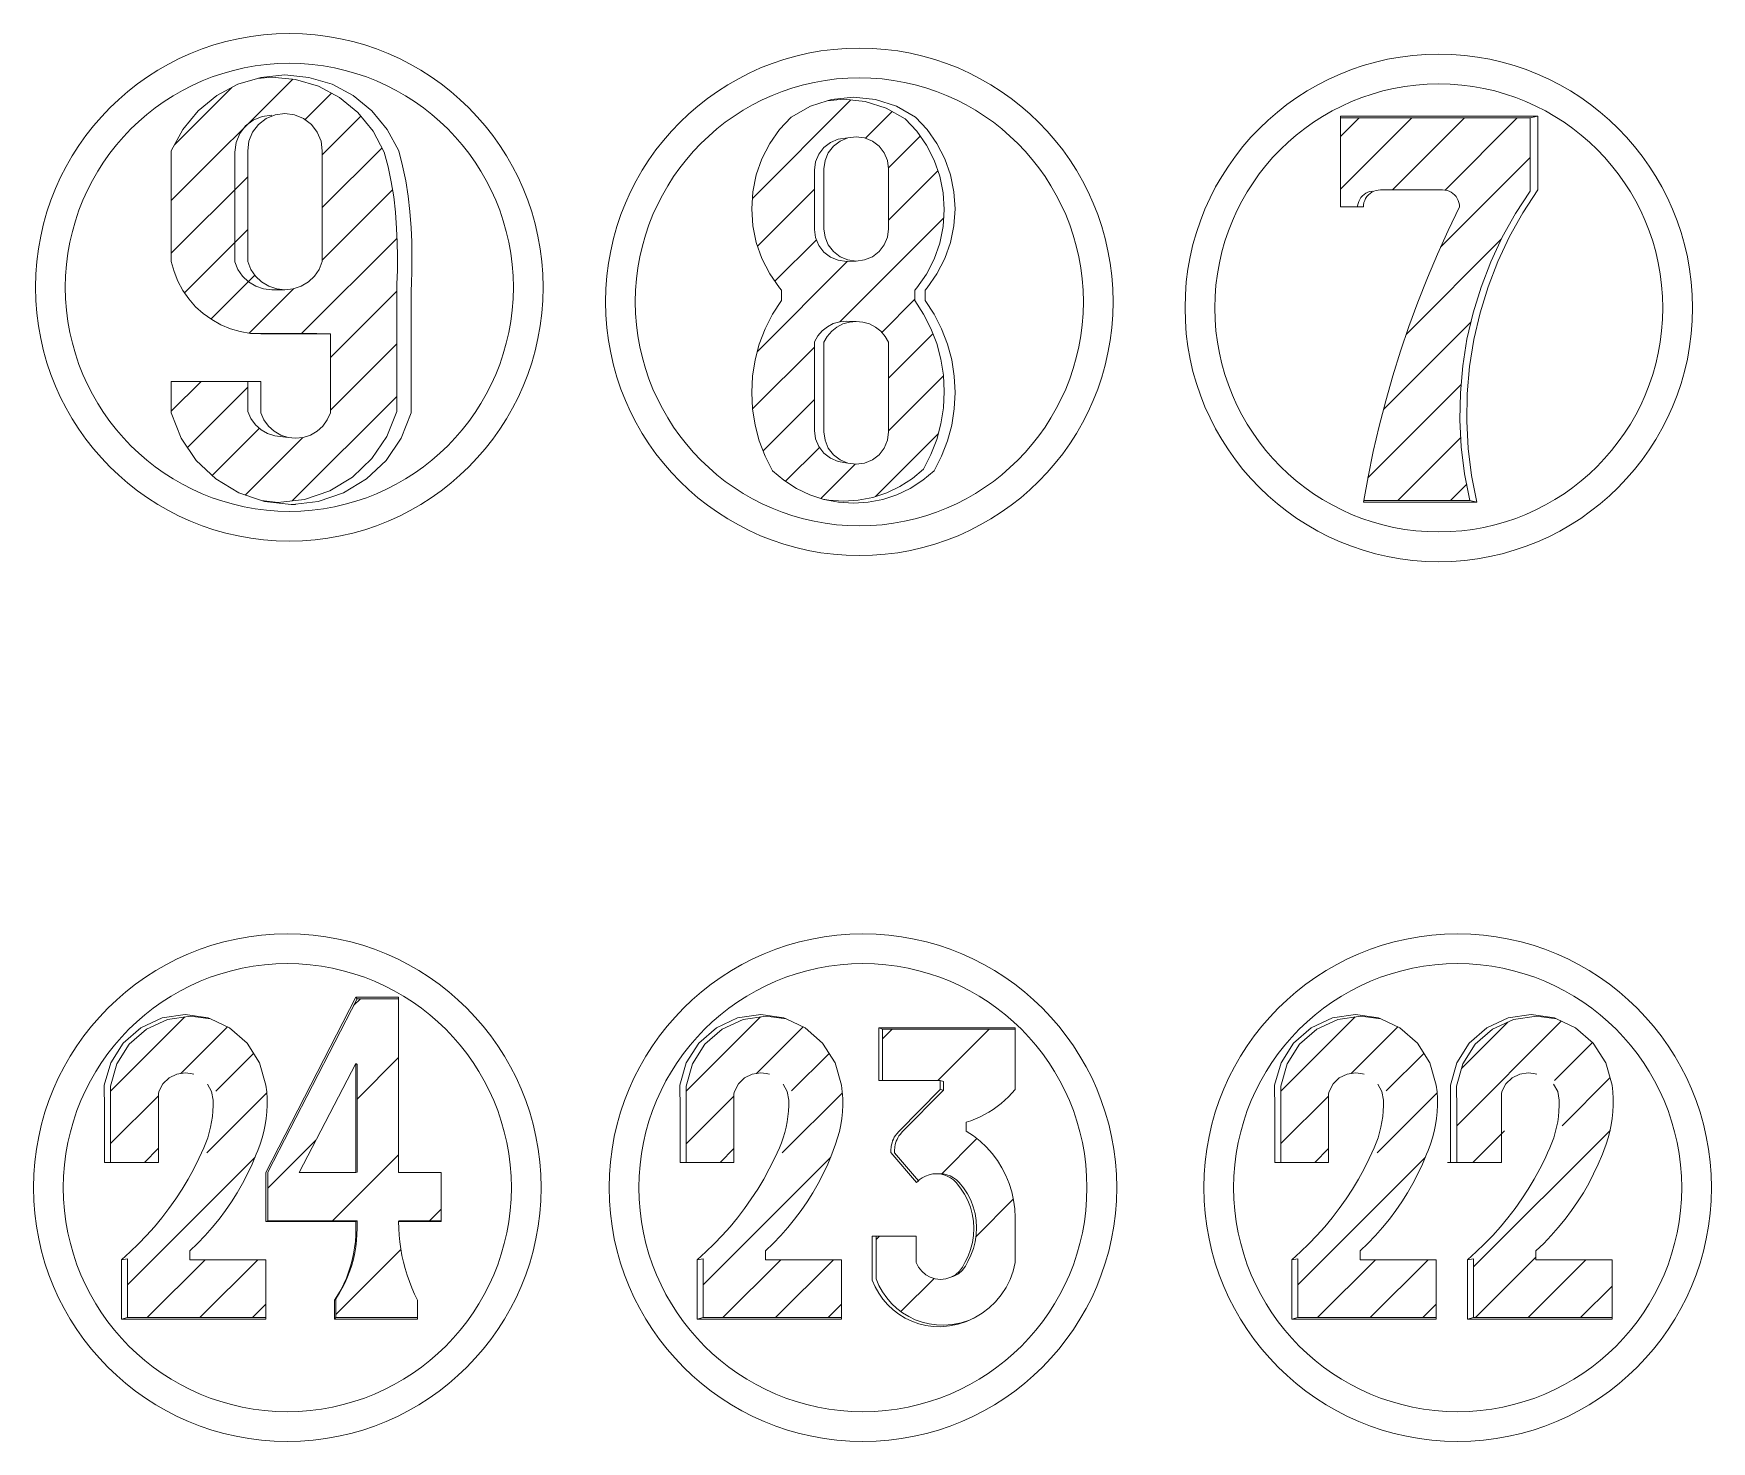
# Model space of a CAD drawing. Header units: inches. Extents: x 9 to 3530, y 10 to 1401.
# Drawn here: x 2985.9 to 3037.8, y 1356.7 to 1400.3 of the extents above; entities that cross this region are included whole.
import ezdxf

# ---------------------------------------------------------------- set-up
doc = ezdxf.new("R2010")
doc.units = ezdxf.units.IN
doc.header["$MEASUREMENT"] = 0
pattern_1 = [(45, (2389.0912, 1938.073), (-0.8148213, 0.8148213), [])]
pattern_2 = [(45, (2389.0912, 1938.073), (-0.8148213, 0.8148213), [])]

msp = doc.modelspace()

# ---------------------------------------------------------------- hatches: boundary and pattern name
at = {"lineweight": 20}
h = msp.add_hatch(dxfattribs=at)
h.set_pattern_fill('ANSI31', color=256, scale=9.218651)
h.set_pattern_definition(pattern_1)
h.paths.add_polyline_path([(2997.126, 1392.364), (2997.136, 1392.539), (2997.149, 1392.969), (2997.151, 1393.399), (2997.143, 1393.829), (2997.124, 1394.259), (2997.088, 1394.763), (2997.034, 1395.234), (2996.959, 1395.702), (2996.862, 1396.166), (2996.744, 1396.625), (2996.395, 1397.276), (2995.925, 1397.847), (2995.353, 1398.315), (2994.701, 1398.663), (2993.994, 1398.877), (2993.258, 1398.949), (2992.815, 1398.906), (2992.211, 1398.723), (2991.553, 1398.372), (2990.975, 1397.899), (2990.501, 1397.323), (2990.148, 1396.665), (2990.148, 1393.232), (2990.233, 1392.923), (2990.353, 1392.625), (2990.506, 1392.343), (2990.689, 1392.079), (2990.901, 1391.838), (2991.139, 1391.623), (2991.4, 1391.436), (2991.681, 1391.279), (2991.977, 1391.155), (2992.285, 1391.066), (2992.601, 1391.011), (2992.652, 1391.008), (2994.649, 1391.008), (2995.073, 1390.993), (2995.073, 1388.548), (2994.977, 1388.332), (2994.838, 1388.141), (2994.663, 1387.982), (2994.458, 1387.864), (2994.233, 1387.791), (2993.998, 1387.766), (2993.762, 1387.791), (2993.351, 1387.837), (2993.129, 1387.91), (2992.926, 1388.027), (2992.752, 1388.184), (2992.614, 1388.373), (2992.519, 1388.588), (2992.519, 1389.526), (2990.148, 1389.526), (2990.148, 1388.548), (2990.454, 1387.771), (2990.92, 1387.079), (2991.525, 1386.503), (2992.24, 1386.071), (2992.936, 1385.835), (2993.449, 1385.779), (2994.271, 1385.869), (2995.055, 1386.134), (2995.763, 1386.562), (2996.361, 1387.132), (2996.823, 1387.818), (2997.126, 1388.588)])
h.paths.add_polyline_path([(2994.579, 1392.781), (2994.391, 1392.604), (2994.169, 1392.472), (2993.924, 1392.39), (2993.668, 1392.362), (2993.411, 1392.39), (2993.166, 1392.472), (2992.945, 1392.604), (2992.756, 1392.781), (2992.61, 1392.993), (2992.513, 1393.232), (2992.513, 1396.665), (2992.552, 1396.964), (2992.667, 1397.243), (2992.851, 1397.482), (2993.09, 1397.665), (2993.369, 1397.781), (2993.668, 1397.82), (2993.967, 1397.781), (2994.245, 1397.665), (2994.485, 1397.482), (2994.668, 1397.243), (2994.784, 1396.964), (2994.823, 1396.665), (2994.823, 1393.232), (2994.726, 1392.993)], flags=16)
h = msp.add_hatch(dxfattribs=at)
h.set_pattern_fill('ANSI31', color=256, scale=9.218651)
h.set_pattern_definition(pattern_1)
h.paths.add_polyline_path([(3013.168, 1392.353), (3013.228, 1392.418), (3013.528, 1392.848), (3013.767, 1393.314), (3013.941, 1393.808), (3014.047, 1394.322), (3014.083, 1394.845), (3014.047, 1395.368), (3013.941, 1395.881), (3013.767, 1396.376), (3013.528, 1396.842), (3013.228, 1397.272), (3012.872, 1397.657), (3012.282, 1397.988), (3011.637, 1398.193), (3010.964, 1398.262), (3010.455, 1398.21), (3009.936, 1398.045), (3009.341, 1397.711), (3008.982, 1397.322), (3008.679, 1396.888), (3008.437, 1396.417), (3008.261, 1395.917), (3008.154, 1395.399), (3008.118, 1394.871), (3008.154, 1394.343), (3008.261, 1393.824), (3008.437, 1393.325), (3008.679, 1392.854), (3008.982, 1392.42), (3009.042, 1392.354), (3009.042, 1392.031), (3008.766, 1391.605), (3008.537, 1391.153), (3008.355, 1390.679), (3008.224, 1390.189), (3008.145, 1389.688), (3008.118, 1389.182), (3008.145, 1388.675), (3008.224, 1388.174), (3008.355, 1387.684), (3008.537, 1387.211), (3008.766, 1386.758), (3009.118, 1386.462), (3009.505, 1386.212), (3009.92, 1386.014), (3010.32, 1385.882), (3010.51, 1385.845), (3010.964, 1385.816), (3011.419, 1385.845), (3011.866, 1385.931), (3012.299, 1386.074), (3012.71, 1386.271), (3013.093, 1386.518), (3013.441, 1386.812), (3013.668, 1387.259), (3013.848, 1387.728), (3013.978, 1388.214), (3014.056, 1388.71), (3014.083, 1389.211), (3014.056, 1389.713), (3013.978, 1390.209), (3013.848, 1390.694), (3013.668, 1391.163), (3013.441, 1391.611), (3013.168, 1392.033)])
h.paths.add_polyline_path([(3011.765, 1391.304), (3011.951, 1391.207), (3012.115, 1391.077), (3012.251, 1390.918), (3012.355, 1390.736), (3012.355, 1387.961), (3012.321, 1387.702), (3012.221, 1387.461), (3012.062, 1387.254), (3011.855, 1387.095), (3011.614, 1386.995), (3011.355, 1386.961), (3011.096, 1386.995), (3010.795, 1387.046), (3010.556, 1387.145), (3010.351, 1387.302), (3010.194, 1387.507), (3010.095, 1387.746), (3010.061, 1388.002), (3010.061, 1390.75), (3010.164, 1390.931), (3010.299, 1391.088), (3010.461, 1391.217), (3010.646, 1391.313), (3010.845, 1391.372), (3011.051, 1391.392), (3011.355, 1391.383), (3011.564, 1391.363)], flags=16)
h.paths.add_polyline_path([(3011.614, 1393.285), (3011.355, 1393.251), (3011.051, 1393.241), (3010.795, 1393.275), (3010.556, 1393.374), (3010.351, 1393.531), (3010.194, 1393.736), (3010.095, 1393.975), (3010.061, 1394.231), (3010.061, 1396.063), (3010.095, 1396.32), (3010.194, 1396.559), (3010.351, 1396.764), (3010.556, 1396.921), (3010.795, 1397.02), (3011.096, 1397.067), (3011.355, 1397.101), (3011.614, 1397.067), (3011.855, 1396.967), (3012.062, 1396.808), (3012.221, 1396.601), (3012.321, 1396.36), (3012.355, 1396.101), (3012.355, 1394.251), (3012.321, 1393.992), (3012.221, 1393.751), (3012.062, 1393.544), (3011.855, 1393.385)], flags=16)
h = msp.add_hatch(dxfattribs=at)
h.set_pattern_fill('ANSI31', color=256, scale=9.218651)
h.set_pattern_definition(pattern_1)
h.paths.add_polyline_path([(3030.133, 1390.002), (3030.264, 1390.83), (3030.453, 1391.646), (3030.7, 1392.446), (3031.001, 1393.228), (3031.357, 1393.986), (3031.766, 1394.718), (3032.224, 1395.418), (3032.224, 1397.682), (3026.354, 1397.682), (3026.354, 1394.925), (3026.876, 1394.925), (3026.881, 1394.999), (3026.925, 1395.129), (3027.001, 1395.243), (3027.105, 1395.333), (3027.228, 1395.394), (3027.261, 1395.401), (3027.197, 1395.379), (3027.135, 1395.348), (3027.079, 1395.31), (3027.027, 1395.265), (3026.982, 1395.214), (3026.944, 1395.157), (3026.914, 1395.096), (3026.892, 1395.031), (3026.879, 1394.964), (3026.876, 1394.925), (3027.058, 1394.925), (3027.064, 1395.029), (3027.109, 1395.16), (3027.186, 1395.275), (3027.29, 1395.367), (3027.414, 1395.428), (3027.516, 1395.448), (3027.585, 1395.453), (3029.558, 1395.453), (3029.682, 1395.428), (3029.805, 1395.366), (3029.908, 1395.275), (3029.984, 1395.159), (3030.027, 1395.028), (3030.032, 1394.925), (3029.684, 1394.2), (3029.353, 1393.467), (3029.04, 1392.727), (3028.745, 1391.978), (3028.468, 1391.223), (3028.21, 1390.461), (3027.971, 1389.694), (3027.75, 1388.92), (3027.548, 1388.142), (3027.366, 1387.359), (3027.202, 1386.571), (3027.069, 1385.84), (3030.355, 1385.84), (3030.193, 1386.662), (3030.09, 1387.494), (3030.045, 1388.33), (3030.06, 1389.168)])
h = msp.add_hatch(dxfattribs=at)
h.set_pattern_fill('ANSI31', color=256, scale=17)
h.set_pattern_definition([(45, (1975.7943, 2252.495), (-1.502602, 1.502602), [])])
h.paths.add_polyline_path([(2997.185, 1370.408), (2995.9, 1370.408), (2993.142, 1365.037), (2993.142, 1363.531), (2995.9, 1363.531), (2995.9, 1363.305), (2995.896, 1363.112), (2995.882, 1362.92), (2995.859, 1362.728), (2995.827, 1362.538), (2995.785, 1362.35), (2995.734, 1362.164), (2995.675, 1361.98), (2995.606, 1361.8), (2995.529, 1361.623), (2995.443, 1361.45), (2995.349, 1361.282), (2995.247, 1361.118), (2995.247, 1360.538), (2997.771, 1360.538), (2997.771, 1361.074), (2997.679, 1361.264), (2997.595, 1361.457), (2997.519, 1361.653), (2997.45, 1361.852), (2997.389, 1362.054), (2997.335, 1362.258), (2997.29, 1362.463), (2997.253, 1362.671), (2997.223, 1362.879), (2997.202, 1363.089), (2997.189, 1363.299), (2997.184, 1363.531), (2998.504, 1363.531), (2998.504, 1365.031), (2997.185, 1365.031)])
h.paths.add_polyline_path([(2995.865, 1368.403), (2995.9, 1368.376), (2995.9, 1365.037), (2995.865, 1365.031), (2994.106, 1365.031)], flags=16)
h = msp.add_hatch(dxfattribs=at)
h.set_pattern_fill('ANSI31', color=256, scale=9.218651)
h.set_pattern_definition([(45, (2352.8555, 1938.073), (-0.8148213, 0.8148213), [])])
h.paths.add_polyline_path([(2993.08, 1362.329), (2990.723, 1362.329), (2990.723, 1362.607), (2990.964, 1362.836), (2991.194, 1363.075), (2991.415, 1363.324), (2991.626, 1363.582), (2991.826, 1363.848), (2992.014, 1364.121), (2992.191, 1364.403), (2992.357, 1364.691), (2992.51, 1364.986), (2992.651, 1365.287), (2992.78, 1365.594), (2992.823, 1365.714), (2992.896, 1365.906), (2992.959, 1366.102), (2993.011, 1366.3), (2993.053, 1366.501), (2993.084, 1366.705), (2993.105, 1366.909), (2993.115, 1367.114), (2993.114, 1367.32), (2993.103, 1367.525), (2993.08, 1367.729), (2992.882, 1368.425), (2992.495, 1369.036), (2991.95, 1369.512), (2991.359, 1369.783), (2990.742, 1369.873), (2990.033, 1369.77), (2989.382, 1369.471), (2988.843, 1369), (2988.459, 1368.395), (2988.263, 1367.706), (2988.27, 1366.99), (2988.27, 1365.342), (2989.745, 1365.342), (2989.745, 1367.508), (2989.884, 1367.769), (2990.075, 1367.955), (2990.314, 1368.074), (2990.577, 1368.115), (2990.742, 1368.088), (2990.841, 1368.074), (2990.845, 1368.072), (2991.003, 1368.048), (2991.239, 1367.93), (2991.428, 1367.745), (2991.552, 1367.512), (2991.6, 1367.252), (2991.6, 1367.085), (2991.592, 1366.918), (2991.576, 1366.751), (2991.552, 1366.586), (2991.52, 1366.421), (2991.48, 1366.259), (2991.432, 1366.099), (2991.377, 1365.941), (2991.314, 1365.786), (2991.244, 1365.634), (2991.165, 1365.461), (2991.004, 1365.141), (2990.832, 1364.828), (2990.647, 1364.521), (2990.452, 1364.222), (2990.245, 1363.93), (2990.027, 1363.646), (2989.799, 1363.37), (2989.561, 1363.103), (2989.313, 1362.845), (2989.056, 1362.597), (2988.789, 1362.359), (2988.789, 1360.535), (2993.08, 1360.535)])
h = msp.add_hatch(dxfattribs=at)
h.set_pattern_fill('ANSI31', color=256, scale=9.218651)
h.set_pattern_definition([(45, (2370.6771, 1938.073), (-0.8148213, 0.8148213), [])])
h.paths.add_polyline_path([(3010.902, 1362.329), (3008.545, 1362.329), (3008.545, 1362.607), (3008.785, 1362.836), (3009.016, 1363.075), (3009.237, 1363.324), (3009.447, 1363.582), (3009.647, 1363.848), (3009.836, 1364.121), (3010.013, 1364.403), (3010.178, 1364.691), (3010.332, 1364.986), (3010.473, 1365.287), (3010.602, 1365.594), (3010.645, 1365.714), (3010.718, 1365.906), (3010.78, 1366.102), (3010.833, 1366.3), (3010.874, 1366.501), (3010.906, 1366.705), (3010.926, 1366.909), (3010.936, 1367.114), (3010.936, 1367.32), (3010.924, 1367.525), (3010.902, 1367.729), (3010.704, 1368.425), (3010.316, 1369.036), (3009.772, 1369.512), (3009.181, 1369.783), (3008.563, 1369.873), (3007.854, 1369.77), (3007.204, 1369.471), (3006.664, 1369), (3006.281, 1368.395), (3006.085, 1367.706), (3006.091, 1366.99), (3006.091, 1365.342), (3007.567, 1365.342), (3007.567, 1367.508), (3007.706, 1367.769), (3007.897, 1367.955), (3008.135, 1368.074), (3008.399, 1368.115), (3008.563, 1368.088), (3008.663, 1368.074), (3008.667, 1368.072), (3008.824, 1368.048), (3009.061, 1367.93), (3009.25, 1367.745), (3009.374, 1367.512), (3009.421, 1367.252), (3009.421, 1367.085), (3009.413, 1366.918), (3009.398, 1366.751), (3009.374, 1366.586), (3009.342, 1366.421), (3009.302, 1366.259), (3009.254, 1366.099), (3009.199, 1365.941), (3009.136, 1365.786), (3009.065, 1365.634), (3008.987, 1365.461), (3008.826, 1365.141), (3008.653, 1364.828), (3008.469, 1364.521), (3008.273, 1364.222), (3008.067, 1363.93), (3007.849, 1363.646), (3007.621, 1363.37), (3007.383, 1363.103), (3007.135, 1362.845), (3006.877, 1362.597), (3006.611, 1362.359), (3006.611, 1360.535), (3010.902, 1360.535)])
h = msp.add_hatch(dxfattribs=at)
h.set_pattern_fill('ANSI31', color=256, scale=17)
h.set_pattern_definition([(45, (1980.9452, 2252.256), (-1.502602, 1.502602), [])])
h.paths.add_polyline_path([(3016.272, 1369.466), (3012.169, 1369.466), (3012.169, 1367.876), (3013.959, 1367.876), (3014.056, 1367.848), (3014.056, 1367.579), (3012.79, 1366.301), (3012.711, 1366.209), (3012.677, 1366.16), (3012.646, 1366.108), (3012.618, 1366.054), (3012.595, 1365.998), (3012.575, 1365.941), (3012.56, 1365.883), (3012.548, 1365.824), (3012.538, 1365.703), (3012.539, 1365.643), (3013.283, 1364.776), (3013.307, 1364.799), (3013.4, 1364.867), (3013.501, 1364.921), (3013.609, 1364.96), (3013.722, 1364.984), (3013.836, 1364.992), (3013.935, 1364.992), (3014.048, 1364.984), (3014.16, 1364.96), (3014.267, 1364.922), (3014.367, 1364.868), (3014.459, 1364.801), (3014.541, 1364.722), (3014.679, 1364.552), (3014.799, 1364.368), (3014.899, 1364.173), (3014.978, 1363.969), (3015.036, 1363.757), (3015.071, 1363.541), (3015.083, 1363.322), (3015.073, 1363.102), (3015.039, 1362.886), (3014.984, 1362.673), (3014.906, 1362.468), (3014.808, 1362.272), (3014.738, 1362.127), (3014.64, 1361.999), (3014.518, 1361.894), (3014.377, 1361.815), (3014.283, 1361.784), (3014.128, 1361.735), (3013.966, 1361.718), (3013.804, 1361.735), (3013.649, 1361.784), (3013.507, 1361.863), (3013.384, 1361.97), (3013.285, 1362.099), (3013.214, 1362.245), (3013.214, 1363.062), (3011.971, 1363.062), (3011.971, 1361.733), (3012.06, 1361.526), (3012.169, 1361.33), (3012.298, 1361.145), (3012.446, 1360.975), (3012.61, 1360.821), (3012.789, 1360.684), (3012.981, 1360.567), (3013.184, 1360.47), (3013.396, 1360.394), (3013.615, 1360.34), (3013.838, 1360.31), (3014.063, 1360.302), (3014.334, 1360.325), (3014.601, 1360.378), (3014.86, 1360.461), (3015.051, 1360.548), (3015.257, 1360.671), (3015.475, 1360.838), (3015.672, 1361.029), (3015.846, 1361.242), (3015.995, 1361.473), (3016.117, 1361.719), (3016.21, 1361.978), (3016.272, 1362.245), (3016.272, 1363.636), (3016.261, 1363.903), (3016.226, 1364.169), (3016.17, 1364.43), (3016.09, 1364.686), (3015.99, 1364.935), (3015.868, 1365.173), (3015.727, 1365.401), (3015.566, 1365.615), (3015.388, 1365.815), (3015.194, 1365.999), (3014.984, 1366.165), (3014.761, 1366.314), (3014.761, 1366.586), (3014.907, 1366.634), (3015.051, 1366.69), (3015.191, 1366.753), (3015.329, 1366.823), (3015.463, 1366.899), (3015.593, 1366.982), (3015.718, 1367.071), (3015.839, 1367.167), (3015.955, 1367.268), (3016.067, 1367.375), (3016.172, 1367.487), (3016.272, 1367.604)])
h = msp.add_hatch(dxfattribs=at)
h.set_pattern_fill('ANSI31', color=256, scale=9.218651)
h.set_pattern_definition(pattern_2)
h.paths.add_polyline_path([(3029.316, 1362.329), (3026.959, 1362.329), (3026.959, 1362.607), (3027.199, 1362.836), (3027.43, 1363.075), (3027.651, 1363.324), (3027.862, 1363.582), (3028.061, 1363.848), (3028.25, 1364.121), (3028.427, 1364.403), (3028.592, 1364.691), (3028.746, 1364.986), (3028.887, 1365.287), (3029.016, 1365.594), (3029.059, 1365.714), (3029.132, 1365.906), (3029.194, 1366.102), (3029.247, 1366.3), (3029.289, 1366.501), (3029.32, 1366.705), (3029.341, 1366.909), (3029.351, 1367.114), (3029.35, 1367.32), (3029.338, 1367.525), (3029.316, 1367.729), (3029.118, 1368.425), (3028.731, 1369.036), (3028.186, 1369.512), (3027.595, 1369.783), (3026.977, 1369.873), (3026.268, 1369.77), (3025.618, 1369.471), (3025.079, 1369), (3024.695, 1368.395), (3024.499, 1367.706), (3024.506, 1366.99), (3024.506, 1365.342), (3025.981, 1365.342), (3025.981, 1367.508), (3026.12, 1367.769), (3026.311, 1367.955), (3026.549, 1368.074), (3026.813, 1368.115), (3026.977, 1368.088), (3027.077, 1368.074), (3027.081, 1368.072), (3027.238, 1368.048), (3027.475, 1367.93), (3027.664, 1367.745), (3027.788, 1367.512), (3027.835, 1367.252), (3027.835, 1367.085), (3027.828, 1366.918), (3027.812, 1366.751), (3027.788, 1366.586), (3027.756, 1366.421), (3027.716, 1366.259), (3027.668, 1366.099), (3027.613, 1365.941), (3027.55, 1365.786), (3027.479, 1365.634), (3027.401, 1365.461), (3027.24, 1365.141), (3027.067, 1364.828), (3026.883, 1364.521), (3026.687, 1364.222), (3026.481, 1363.93), (3026.263, 1363.646), (3026.035, 1363.37), (3025.797, 1363.103), (3025.549, 1362.845), (3025.291, 1362.597), (3025.025, 1362.359), (3025.025, 1360.535), (3029.316, 1360.535)])
h = msp.add_hatch(dxfattribs=at)
h.set_pattern_fill('ANSI31', color=256, scale=9.218651)
h.set_pattern_definition(pattern_2)
h.paths.add_polyline_path([(3034.759, 1362.329), (3032.401, 1362.329), (3032.401, 1362.607), (3032.642, 1362.836), (3032.873, 1363.075), (3033.094, 1363.324), (3033.304, 1363.582), (3033.504, 1363.848), (3033.692, 1364.121), (3033.869, 1364.403), (3034.035, 1364.691), (3034.188, 1364.986), (3034.33, 1365.287), (3034.458, 1365.594), (3034.501, 1365.714), (3034.574, 1365.906), (3034.637, 1366.102), (3034.689, 1366.3), (3034.731, 1366.501), (3034.762, 1366.705), (3034.783, 1366.909), (3034.793, 1367.114), (3034.792, 1367.32), (3034.781, 1367.525), (3034.759, 1367.729), (3034.56, 1368.425), (3034.173, 1369.036), (3033.628, 1369.512), (3033.037, 1369.783), (3032.42, 1369.873), (3031.711, 1369.77), (3031.06, 1369.471), (3030.521, 1369), (3030.137, 1368.395), (3029.941, 1367.706), (3029.948, 1366.99), (3029.948, 1365.342), (3031.423, 1365.342), (3031.423, 1367.508), (3031.562, 1367.769), (3031.753, 1367.955), (3031.992, 1368.074), (3032.256, 1368.115), (3032.42, 1368.088), (3032.519, 1368.074), (3032.523, 1368.072), (3032.681, 1368.048), (3032.917, 1367.93), (3033.106, 1367.745), (3033.23, 1367.512), (3033.278, 1367.252), (3033.278, 1367.085), (3033.27, 1366.918), (3033.254, 1366.751), (3033.23, 1366.586), (3033.198, 1366.421), (3033.158, 1366.259), (3033.11, 1366.099), (3033.055, 1365.941), (3032.992, 1365.786), (3032.922, 1365.634), (3032.843, 1365.461), (3032.682, 1365.141), (3032.51, 1364.828), (3032.325, 1364.521), (3032.13, 1364.222), (3031.923, 1363.93), (3031.706, 1363.646), (3031.477, 1363.37), (3031.239, 1363.103), (3030.991, 1362.845), (3030.734, 1362.597), (3030.467, 1362.359), (3030.467, 1360.535), (3034.759, 1360.535)])

# ---------------------------------------------------------------- linework, layer by layer
for p, q in [((3011.146, 1391.363), (3010.945, 1391.304)), ((3011.355, 1391.383), (3011.146, 1391.363)), ((3027.069, 1385.84), (3030.355, 1385.84)), ((2995.9, 1370.408), (2997.185, 1370.408)), ((3012.054, 1369.509), (3012.054, 1367.876)), ((3012.169, 1369.466), (3012.169, 1367.876)), ((2995.865, 1365.031), (2995.865, 1368.403)), ((3012.054, 1367.876), (3012.169, 1367.876)), ((3012.169, 1367.876), (3013.959, 1367.876)), ((3013.959, 1367.876), (3014.056, 1367.848)), ((3014.056, 1367.848), (3014.056, 1367.579)), ((3014.283, 1361.784), (3014.128, 1361.735))]:
    msp.add_line(p, q, dxfattribs=at)
for points in [[(2992.211, 1398.723), (2991.553, 1398.372), (2990.975, 1397.899), (2990.501, 1397.323), (2990.148, 1396.665), (2990.148, 1393.232), (2990.233, 1392.923), (2990.353, 1392.625), (2990.506, 1392.343), (2990.689, 1392.079), (2990.901, 1391.838), (2991.139, 1391.623), (2991.4, 1391.436), (2991.681, 1391.279), (2991.977, 1391.155), (2992.285, 1391.066), (2992.601, 1391.011), (2992.652, 1391.008), (2992.922, 1390.993), (2995.073, 1390.993)], [(2992.211, 1398.723), (2992.815, 1398.906), (2992.925, 1398.939), (2993.668, 1399.012), (2994.411, 1398.939), (2995.125, 1398.723), (2995.784, 1398.372), (2996.361, 1397.899), (2996.836, 1397.323), (2997.189, 1396.665), (2997.308, 1396.202), (2997.405, 1395.733), (2997.482, 1395.261), (2997.536, 1394.785), (2997.572, 1394.276), (2997.591, 1393.842), (2997.6, 1393.407), (2997.597, 1392.973), (2997.584, 1392.538), (2997.574, 1392.362), (2997.574, 1388.548), (2997.268, 1387.771), (2996.802, 1387.079), (2996.197, 1386.503), (2995.482, 1386.071), (2994.691, 1385.803), (2993.998, 1385.727)], [(2992.936, 1385.835), (2993.449, 1385.779), (2994.271, 1385.869), (2995.055, 1386.134), (2995.763, 1386.562), (2996.361, 1387.132), (2996.823, 1387.818), (2997.126, 1388.588), (2997.126, 1392.364), (2997.136, 1392.539), (2997.149, 1392.969), (2997.151, 1393.399), (2997.143, 1393.829), (2997.124, 1394.259), (2997.088, 1394.763), (2997.034, 1395.234), (2996.959, 1395.702), (2996.862, 1396.166), (2996.744, 1396.625), (2996.395, 1397.276), (2995.925, 1397.847), (2995.353, 1398.315), (2994.701, 1398.663), (2993.994, 1398.877), (2993.258, 1398.949), (2992.815, 1398.906)], [(3009.042, 1392.031), (3009.042, 1392.354), (3008.982, 1392.42), (3008.679, 1392.854), (3008.437, 1393.325), (3008.261, 1393.824), (3008.154, 1394.343), (3008.118, 1394.871), (3008.154, 1395.399), (3008.261, 1395.917), (3008.437, 1396.417), (3008.679, 1396.888), (3008.982, 1397.322), (3009.341, 1397.711), (3009.936, 1398.045), (3010.455, 1398.21), (3010.588, 1398.252)], [(3010.32, 1385.882), (3010.51, 1385.845), (3010.964, 1385.816), (3011.419, 1385.845), (3011.866, 1385.931), (3012.299, 1386.074), (3012.71, 1386.271), (3013.093, 1386.518), (3013.441, 1386.812), (3013.668, 1387.259), (3013.848, 1387.728), (3013.978, 1388.214), (3014.056, 1388.71), (3014.083, 1389.211), (3014.056, 1389.713), (3013.978, 1390.209), (3013.848, 1390.694), (3013.668, 1391.163), (3013.441, 1391.611), (3013.168, 1392.033), (3013.168, 1392.353), (3013.228, 1392.418), (3013.528, 1392.848), (3013.767, 1393.314), (3013.941, 1393.808), (3014.047, 1394.322), (3014.083, 1394.845), (3014.047, 1395.368), (3013.941, 1395.881), (3013.767, 1396.376), (3013.528, 1396.842), (3013.228, 1397.272), (3012.872, 1397.657), (3012.282, 1397.988), (3011.637, 1398.193), (3010.964, 1398.262), (3010.455, 1398.21)], [(3013.492, 1392.031), (3013.492, 1392.354), (3013.553, 1392.42), (3013.856, 1392.854), (3014.098, 1393.325), (3014.274, 1393.824), (3014.38, 1394.343), (3014.416, 1394.871), (3014.38, 1395.399), (3014.274, 1395.917), (3014.098, 1396.417), (3013.856, 1396.888), (3013.553, 1397.322), (3013.194, 1397.711), (3012.598, 1398.045), (3011.947, 1398.252), (3011.267, 1398.321), (3010.588, 1398.252)], [(2993.258, 1397.769), (2992.962, 1397.73), (2992.686, 1397.616), (2992.449, 1397.434), (2992.267, 1397.197), (2992.153, 1396.921), (2992.114, 1396.625), (2992.114, 1393.226), (2992.21, 1392.989), (2992.355, 1392.778), (2992.542, 1392.604), (2992.761, 1392.473), (2993.004, 1392.392), (2993.258, 1392.364), (2993.668, 1392.362), (2993.924, 1392.39), (2994.169, 1392.472), (2994.391, 1392.604), (2994.579, 1392.781), (2994.726, 1392.993), (2994.823, 1393.232), (2994.823, 1396.665)], [(2994.823, 1396.665), (2994.784, 1396.964), (2994.668, 1397.243), (2994.485, 1397.482), (2994.245, 1397.665), (2993.967, 1397.781), (2993.668, 1397.82), (2993.369, 1397.781), (2993.09, 1397.665), (2992.851, 1397.482), (2992.667, 1397.243), (2992.552, 1396.964), (2992.513, 1396.665), (2992.513, 1393.232), (2992.61, 1392.993), (2992.756, 1392.781), (2992.945, 1392.604), (2993.166, 1392.472), (2993.411, 1392.39), (2993.668, 1392.362)], [(3032.46, 1397.739), (3032.224, 1397.682), (3026.354, 1397.682)], [(3032.224, 1397.682), (3032.224, 1395.418), (3031.766, 1394.718), (3031.357, 1393.986), (3031.001, 1393.228), (3030.7, 1392.446), (3030.453, 1391.646), (3030.264, 1390.83), (3030.133, 1390.002), (3030.06, 1389.168), (3030.045, 1388.33), (3030.09, 1387.494), (3030.193, 1386.662), (3030.355, 1385.84), (3030.572, 1385.78), (3030.409, 1386.61), (3030.305, 1387.45), (3030.26, 1388.295), (3030.274, 1389.14), (3030.348, 1389.983), (3030.481, 1390.819), (3030.672, 1391.643), (3030.921, 1392.451), (3031.225, 1393.24), (3031.585, 1394.006), (3031.997, 1394.745), (3032.46, 1395.453), (3032.46, 1397.739), (3026.354, 1397.739), (3026.354, 1397.682), (3026.354, 1394.925), (3026.876, 1394.925), (3027.058, 1394.925), (3027.062, 1394.994), (3027.076, 1395.062), (3027.098, 1395.127), (3027.128, 1395.189), (3027.167, 1395.246), (3027.212, 1395.298), (3027.264, 1395.344), (3027.321, 1395.382), (3027.383, 1395.413), (3027.449, 1395.435), (3027.516, 1395.448), (3027.585, 1395.453), (3029.512, 1395.453), (3029.581, 1395.448), (3029.648, 1395.435), (3029.713, 1395.412), (3029.774, 1395.382), (3029.831, 1395.343), (3029.882, 1395.298), (3029.927, 1395.246), (3029.965, 1395.188), (3029.995, 1395.126), (3030.016, 1395.061), (3030.029, 1394.994), (3030.032, 1394.925), (3029.684, 1394.2), (3029.353, 1393.467), (3029.04, 1392.727), (3028.745, 1391.978), (3028.468, 1391.223), (3028.21, 1390.461), (3027.971, 1389.694), (3027.75, 1388.92), (3027.548, 1388.142), (3027.366, 1387.359), (3027.202, 1386.571), (3027.069, 1385.84), (3027.058, 1385.78), (3030.572, 1385.78)], [(3011.096, 1397.067), (3010.855, 1396.967), (3010.648, 1396.808), (3010.489, 1396.601), (3010.389, 1396.36), (3010.355, 1396.101), (3010.355, 1394.251), (3010.389, 1393.992), (3010.489, 1393.751), (3010.648, 1393.544), (3010.855, 1393.385), (3011.096, 1393.285), (3011.355, 1393.251)], [(3027.329, 1395.414), (3027.261, 1395.401), (3027.197, 1395.379), (3027.135, 1395.348), (3027.079, 1395.31), (3027.027, 1395.265), (3026.982, 1395.214), (3026.944, 1395.157), (3026.914, 1395.096), (3026.892, 1395.031), (3026.879, 1394.964), (3026.876, 1394.925)], [(3009.042, 1392.031), (3008.766, 1391.605), (3008.537, 1391.153), (3008.355, 1390.679), (3008.224, 1390.189), (3008.145, 1389.688), (3008.118, 1389.182), (3008.145, 1388.675), (3008.224, 1388.174), (3008.355, 1387.684), (3008.537, 1387.211), (3008.766, 1386.758), (3009.118, 1386.462), (3009.505, 1386.212), (3009.92, 1386.014), (3010.32, 1385.882), (3010.357, 1385.87)], [(3010.357, 1385.87), (3010.808, 1385.782), (3011.267, 1385.753), (3011.726, 1385.782), (3012.178, 1385.87), (3012.615, 1386.014), (3013.03, 1386.212), (3013.416, 1386.462), (3013.768, 1386.758), (3013.998, 1387.211), (3014.18, 1387.684), (3014.311, 1388.174), (3014.39, 1388.675), (3014.416, 1389.182), (3014.39, 1389.688), (3014.311, 1390.189), (3014.18, 1390.679), (3013.998, 1391.153), (3013.768, 1391.605), (3013.492, 1392.031)], [(3010.945, 1391.304), (3010.759, 1391.207), (3010.595, 1391.077), (3010.459, 1390.918), (3010.355, 1390.736), (3010.355, 1387.961), (3010.389, 1387.702), (3010.489, 1387.461), (3010.648, 1387.254), (3010.855, 1387.095), (3011.096, 1386.995)], [(2993.998, 1387.766), (2994.233, 1387.791), (2994.458, 1387.864), (2994.663, 1387.982), (2994.838, 1388.141), (2994.977, 1388.332), (2995.073, 1388.548), (2995.073, 1390.993), (2994.649, 1391.008), (2992.652, 1391.008)], [(2993.861, 1385.713), (2993.031, 1385.803), (2992.936, 1385.835), (2992.24, 1386.071), (2991.525, 1386.503), (2990.92, 1387.079), (2990.454, 1387.771), (2990.148, 1388.548), (2990.148, 1389.526), (2992.519, 1389.526), (2992.922, 1389.526), (2992.922, 1388.548), (2993.018, 1388.332), (2993.157, 1388.141), (2993.333, 1387.982), (2993.537, 1387.864), (2993.762, 1387.791)], [(2993.998, 1387.766), (2993.762, 1387.791), (2993.351, 1387.837), (2993.129, 1387.91), (2992.926, 1388.027), (2992.752, 1388.184), (2992.614, 1388.373), (2992.519, 1388.588), (2992.519, 1389.526)], [(2993.08, 1363.51), (2993.08, 1365.031), (2995.865, 1370.455)], [(2997.185, 1363.51), (2998.504, 1363.51), (2998.504, 1363.531), (2998.504, 1365.031), (2997.185, 1365.031), (2997.185, 1370.408), (2997.185, 1370.455), (2995.865, 1370.455), (2995.9, 1370.408), (2993.142, 1365.037), (2993.142, 1363.531)], [(2988.081, 1365.342), (2988.081, 1367.006), (2988.074, 1367.729), (2988.273, 1368.425), (2988.66, 1369.036), (2989.204, 1369.512), (2989.862, 1369.814), (2990.577, 1369.917), (2991.293, 1369.814), (2991.359, 1369.783), (2991.95, 1369.512), (2992.495, 1369.036), (2992.882, 1368.425), (2993.08, 1367.729), (2993.103, 1367.525), (2993.114, 1367.32), (2993.115, 1367.114), (2993.105, 1366.909), (2993.084, 1366.705), (2993.053, 1366.501), (2993.011, 1366.3), (2992.959, 1366.102), (2992.896, 1365.906), (2992.823, 1365.714), (2992.78, 1365.594), (2992.651, 1365.287), (2992.51, 1364.986), (2992.357, 1364.691), (2992.191, 1364.403), (2992.014, 1364.121), (2991.826, 1363.848), (2991.626, 1363.582), (2991.415, 1363.324), (2991.194, 1363.075), (2990.964, 1362.836), (2990.723, 1362.607), (2990.723, 1362.329), (2993.08, 1362.329), (2993.08, 1360.535), (2993.08, 1360.488), (2988.606, 1360.488)], [(2988.27, 1365.342), (2988.27, 1366.99), (2988.263, 1367.706), (2988.459, 1368.395), (2988.843, 1369), (2989.382, 1369.471), (2990.033, 1369.77), (2990.742, 1369.873), (2991.359, 1369.783)], [(3005.903, 1365.342), (3005.903, 1367.006), (3005.896, 1367.729), (3006.094, 1368.425), (3006.482, 1369.036), (3007.026, 1369.512), (3007.683, 1369.814), (3008.399, 1369.917), (3009.115, 1369.814), (3009.181, 1369.783), (3009.772, 1369.512), (3010.316, 1369.036), (3010.704, 1368.425), (3010.902, 1367.729), (3010.924, 1367.525), (3010.936, 1367.32), (3010.936, 1367.114), (3010.926, 1366.909), (3010.906, 1366.705), (3010.874, 1366.501), (3010.833, 1366.3), (3010.78, 1366.102), (3010.718, 1365.906), (3010.645, 1365.714), (3010.602, 1365.594), (3010.473, 1365.287), (3010.332, 1364.986), (3010.178, 1364.691), (3010.013, 1364.403), (3009.836, 1364.121), (3009.647, 1363.848), (3009.447, 1363.582), (3009.237, 1363.324), (3009.016, 1363.075), (3008.785, 1362.836), (3008.545, 1362.607), (3008.545, 1362.329), (3010.902, 1362.329), (3010.902, 1360.535), (3010.902, 1360.488), (3006.427, 1360.488)], [(3006.091, 1365.342), (3006.091, 1366.99), (3006.085, 1367.706), (3006.281, 1368.395), (3006.664, 1369), (3007.204, 1369.471), (3007.854, 1369.77), (3008.563, 1369.873), (3009.181, 1369.783)], [(3015.475, 1360.838), (3015.672, 1361.029), (3015.846, 1361.242), (3015.995, 1361.473), (3016.117, 1361.719), (3016.21, 1361.978), (3016.272, 1362.245), (3016.272, 1363.636), (3016.261, 1363.903), (3016.226, 1364.169), (3016.17, 1364.43), (3016.09, 1364.686), (3015.99, 1364.935), (3015.868, 1365.173), (3015.727, 1365.401), (3015.566, 1365.615), (3015.388, 1365.815), (3015.194, 1365.999), (3014.984, 1366.165), (3014.761, 1366.314), (3014.761, 1366.586), (3014.907, 1366.634), (3015.051, 1366.69), (3015.191, 1366.753), (3015.329, 1366.823), (3015.463, 1366.899), (3015.593, 1366.982), (3015.718, 1367.071), (3015.839, 1367.167), (3015.955, 1367.268), (3016.067, 1367.375), (3016.172, 1367.487), (3016.272, 1367.604), (3016.272, 1369.466)], [(3024.317, 1365.342), (3024.317, 1367.006), (3024.31, 1367.729), (3024.508, 1368.425), (3024.896, 1369.036), (3025.44, 1369.512), (3026.097, 1369.814), (3026.813, 1369.917), (3027.529, 1369.814), (3027.595, 1369.783), (3028.186, 1369.512), (3028.731, 1369.036), (3029.118, 1368.425), (3029.316, 1367.729), (3029.338, 1367.525), (3029.35, 1367.32), (3029.351, 1367.114), (3029.341, 1366.909), (3029.32, 1366.705), (3029.289, 1366.501), (3029.247, 1366.3), (3029.194, 1366.102), (3029.132, 1365.906), (3029.059, 1365.714), (3029.016, 1365.594), (3028.887, 1365.287), (3028.746, 1364.986), (3028.592, 1364.691), (3028.427, 1364.403), (3028.25, 1364.121), (3028.061, 1363.848), (3027.862, 1363.582), (3027.651, 1363.324), (3027.43, 1363.075), (3027.199, 1362.836), (3026.959, 1362.607), (3026.959, 1362.329), (3029.316, 1362.329), (3029.316, 1360.535), (3029.316, 1360.488), (3024.841, 1360.488)], [(3024.506, 1365.342), (3024.506, 1366.99), (3024.499, 1367.706), (3024.695, 1368.395), (3025.079, 1369), (3025.618, 1369.471), (3026.268, 1369.77), (3026.977, 1369.873), (3027.595, 1369.783)], [(3029.759, 1365.342), (3029.759, 1367.006), (3029.752, 1367.729), (3029.951, 1368.425), (3030.338, 1369.036), (3030.883, 1369.512), (3031.54, 1369.814), (3032.256, 1369.917), (3032.971, 1369.814), (3033.037, 1369.783), (3033.628, 1369.512), (3034.173, 1369.036), (3034.56, 1368.425), (3034.759, 1367.729), (3034.781, 1367.525), (3034.792, 1367.32), (3034.793, 1367.114), (3034.783, 1366.909), (3034.762, 1366.705), (3034.731, 1366.501), (3034.689, 1366.3), (3034.637, 1366.102), (3034.574, 1365.906), (3034.501, 1365.714), (3034.458, 1365.594), (3034.33, 1365.287), (3034.188, 1364.986), (3034.035, 1364.691), (3033.869, 1364.403), (3033.692, 1364.121), (3033.504, 1363.848), (3033.304, 1363.582), (3033.094, 1363.324), (3032.873, 1363.075), (3032.642, 1362.836), (3032.401, 1362.607), (3032.401, 1362.329), (3034.759, 1362.329), (3034.759, 1360.535), (3034.759, 1360.488), (3030.284, 1360.488)], [(3029.948, 1365.342), (3029.948, 1366.99), (3029.941, 1367.706), (3030.137, 1368.395), (3030.521, 1369), (3031.06, 1369.471), (3031.711, 1369.77), (3032.42, 1369.873), (3033.037, 1369.783)], [(2988.081, 1365.342), (2988.27, 1365.342), (2989.747, 1365.342), (2989.747, 1367.462), (2989.76, 1367.535), (2989.886, 1367.771), (2990.077, 1367.957), (2990.316, 1368.077), (2990.579, 1368.118), (2990.744, 1368.091), (2990.843, 1368.077), (2990.848, 1368.074)], [(3005.903, 1365.342), (3006.092, 1365.342), (3007.568, 1365.342), (3007.568, 1367.462), (3007.582, 1367.535), (3007.707, 1367.771), (3007.898, 1367.957), (3008.137, 1368.077), (3008.401, 1368.118), (3008.565, 1368.091), (3008.665, 1368.077), (3008.669, 1368.074)], [(3024.317, 1365.342), (3024.506, 1365.342), (3025.982, 1365.342), (3025.982, 1367.462), (3025.996, 1367.535), (3026.121, 1367.771), (3026.312, 1367.957), (3026.551, 1368.077), (3026.815, 1368.118), (3026.98, 1368.091), (3027.079, 1368.077), (3027.083, 1368.074)], [(3029.665, 1365.342), (3029.854, 1365.342), (3031.331, 1365.342), (3031.331, 1367.462), (3031.344, 1367.535), (3031.469, 1367.771), (3031.661, 1367.957), (3031.899, 1368.077), (3032.163, 1368.118), (3032.328, 1368.091), (3032.427, 1368.077), (3032.431, 1368.074)], [(2991.271, 1367.769), (2991.396, 1367.533), (2991.444, 1367.271), (2991.444, 1367.102), (2991.436, 1366.933), (2991.42, 1366.765), (2991.396, 1366.598), (2991.363, 1366.432), (2991.323, 1366.268), (2991.275, 1366.106), (2991.219, 1365.947), (2991.155, 1365.79), (2991.084, 1365.637), (2991.005, 1365.462), (2990.843, 1365.139), (2990.668, 1364.823), (2990.482, 1364.513), (2990.285, 1364.211), (2990.076, 1363.916), (2989.856, 1363.629), (2989.626, 1363.351), (2989.385, 1363.081), (2989.135, 1362.821), (2988.875, 1362.57), (2988.606, 1362.329), (2988.606, 1360.488), (2988.789, 1360.535), (2993.08, 1360.535)], [(3009.092, 1367.769), (3009.218, 1367.533), (3009.265, 1367.271), (3009.266, 1367.102), (3009.258, 1366.933), (3009.242, 1366.765), (3009.217, 1366.598), (3009.185, 1366.432), (3009.145, 1366.268), (3009.097, 1366.106), (3009.041, 1365.947), (3008.977, 1365.79), (3008.906, 1365.637), (3008.827, 1365.462), (3008.664, 1365.139), (3008.49, 1364.823), (3008.304, 1364.513), (3008.106, 1364.211), (3007.897, 1363.916), (3007.678, 1363.629), (3007.448, 1363.351), (3007.207, 1363.081), (3006.957, 1362.821), (3006.697, 1362.57), (3006.427, 1362.329), (3006.427, 1360.488), (3006.611, 1360.535), (3010.902, 1360.535)], [(3013.959, 1367.604), (3012.68, 1366.314), (3012.601, 1366.221), (3012.566, 1366.171), (3012.535, 1366.119), (3012.507, 1366.064), (3012.483, 1366.008), (3012.464, 1365.95), (3012.448, 1365.891), (3012.436, 1365.832), (3012.426, 1365.71), (3012.427, 1365.649), (3013.224, 1364.72), (3013.283, 1364.776), (3013.307, 1364.799), (3013.4, 1364.867), (3013.501, 1364.921), (3013.609, 1364.96), (3013.722, 1364.984), (3013.836, 1364.992)], [(3013.959, 1367.876), (3013.959, 1367.604), (3014.056, 1367.579), (3012.79, 1366.301), (3012.711, 1366.209), (3012.677, 1366.16), (3012.646, 1366.108), (3012.618, 1366.054), (3012.595, 1365.998), (3012.575, 1365.941), (3012.56, 1365.883), (3012.548, 1365.824), (3012.538, 1365.703), (3012.539, 1365.643), (3013.283, 1364.776)], [(3027.506, 1367.769), (3027.632, 1367.533), (3027.68, 1367.271), (3027.68, 1367.102), (3027.672, 1366.933), (3027.656, 1366.765), (3027.631, 1366.598), (3027.599, 1366.432), (3027.559, 1366.268), (3027.511, 1366.106), (3027.455, 1365.947), (3027.391, 1365.79), (3027.32, 1365.637), (3027.241, 1365.462), (3027.078, 1365.139), (3026.904, 1364.823), (3026.718, 1364.513), (3026.52, 1364.211), (3026.312, 1363.916), (3026.092, 1363.629), (3025.862, 1363.351), (3025.621, 1363.081), (3025.371, 1362.821), (3025.111, 1362.57), (3024.841, 1362.329), (3024.841, 1360.488), (3025.025, 1360.535), (3029.316, 1360.535)], [(3032.949, 1367.769), (3033.074, 1367.533), (3033.122, 1367.271), (3033.122, 1367.102), (3033.114, 1366.933), (3033.098, 1366.765), (3033.074, 1366.598), (3033.041, 1366.432), (3033.001, 1366.268), (3032.953, 1366.106), (3032.897, 1365.947), (3032.834, 1365.79), (3032.762, 1365.637), (3032.683, 1365.462), (3032.521, 1365.139), (3032.346, 1364.823), (3032.16, 1364.513), (3031.963, 1364.211), (3031.754, 1363.916), (3031.534, 1363.629), (3031.304, 1363.351), (3031.064, 1363.081), (3030.813, 1362.821), (3030.553, 1362.57), (3030.284, 1362.329), (3030.284, 1360.488), (3030.467, 1360.535), (3034.759, 1360.535)], [(2995.865, 1363.51), (2993.08, 1363.51), (2993.142, 1363.531), (2995.9, 1363.531)], [(2998.504, 1363.531), (2997.206, 1363.531), (2997.185, 1363.51), (2997.189, 1363.299), (2997.202, 1363.089), (2997.223, 1362.879), (2997.253, 1362.671), (2997.29, 1362.463), (2997.335, 1362.258), (2997.389, 1362.054), (2997.45, 1361.852), (2997.519, 1361.653), (2997.595, 1361.457), (2997.679, 1361.264), (2997.771, 1361.074), (2997.771, 1360.538), (2997.771, 1360.488), (2995.206, 1360.488), (2995.206, 1361.074), (2995.309, 1361.239), (2995.404, 1361.409), (2995.491, 1361.584), (2995.569, 1361.762), (2995.638, 1361.944), (2995.698, 1362.13), (2995.749, 1362.318), (2995.791, 1362.508), (2995.824, 1362.7), (2995.847, 1362.893), (2995.861, 1363.088), (2995.866, 1363.283)], [(2995.866, 1363.283), (2995.865, 1363.51), (2995.9, 1363.531), (2995.9, 1363.305), (2995.896, 1363.112), (2995.882, 1362.92), (2995.859, 1362.728), (2995.827, 1362.538), (2995.785, 1362.35), (2995.734, 1362.164), (2995.675, 1361.98), (2995.606, 1361.8), (2995.529, 1361.623), (2995.443, 1361.45), (2995.349, 1361.282), (2995.247, 1361.118), (2995.247, 1360.538)], [(3014.128, 1361.735), (3013.966, 1361.718), (3013.804, 1361.735), (3013.649, 1361.784), (3013.507, 1361.863), (3013.384, 1361.97), (3013.285, 1362.099), (3013.214, 1362.245), (3013.214, 1363.062), (3011.971, 1363.062), (3011.853, 1363.062), (3011.853, 1361.701), (3011.943, 1361.492), (3012.053, 1361.293), (3012.184, 1361.107), (3012.333, 1360.935), (3012.498, 1360.779), (3012.679, 1360.641), (3012.873, 1360.523), (3013.078, 1360.425), (3013.293, 1360.348), (3013.513, 1360.294), (3013.739, 1360.263), (3013.966, 1360.256), (3014.24, 1360.278), (3014.509, 1360.332), (3014.771, 1360.416), (3015.021, 1360.53), (3015.051, 1360.548), (3015.257, 1360.671), (3015.475, 1360.838)], [(3011.971, 1363.062), (3011.971, 1361.733), (3012.06, 1361.526), (3012.169, 1361.33), (3012.298, 1361.145), (3012.446, 1360.975), (3012.61, 1360.821), (3012.789, 1360.684), (3012.981, 1360.567), (3013.184, 1360.47), (3013.396, 1360.394), (3013.615, 1360.34), (3013.838, 1360.31), (3014.063, 1360.302), (3014.334, 1360.325), (3014.601, 1360.378), (3014.86, 1360.461), (3015.051, 1360.548)], [(2988.606, 1362.329), (2988.789, 1362.359), (2988.789, 1360.535)], [(3006.427, 1362.329), (3006.611, 1362.359), (3006.611, 1360.535)], [(3024.841, 1362.329), (3025.025, 1362.359), (3025.025, 1360.535)], [(3030.284, 1362.329), (3030.467, 1362.359), (3030.467, 1360.535)], [(2995.206, 1360.488), (2995.247, 1360.538), (2997.771, 1360.538)]]:
    msp.add_lwpolyline(points, dxfattribs=at)
for points in [[(3010.795, 1393.275), (3010.556, 1393.374), (3010.351, 1393.531), (3010.194, 1393.736), (3010.095, 1393.975), (3010.061, 1394.231), (3010.061, 1396.063), (3010.095, 1396.32), (3010.194, 1396.559), (3010.351, 1396.764), (3010.556, 1396.921), (3010.795, 1397.02), (3011.096, 1397.067), (3011.355, 1397.101), (3011.614, 1397.067), (3011.855, 1396.967), (3012.062, 1396.808), (3012.221, 1396.601), (3012.321, 1396.36), (3012.355, 1396.101), (3012.355, 1394.251), (3012.321, 1393.992), (3012.221, 1393.751), (3012.062, 1393.544), (3011.855, 1393.385), (3011.614, 1393.285), (3011.355, 1393.251), (3011.051, 1393.241)], [(3012.062, 1387.254), (3012.221, 1387.461), (3012.321, 1387.702), (3012.355, 1387.961), (3012.355, 1390.736), (3012.251, 1390.918), (3012.115, 1391.077), (3011.951, 1391.207), (3011.765, 1391.304), (3011.564, 1391.363), (3011.355, 1391.383), (3011.051, 1391.392), (3010.845, 1391.372), (3010.646, 1391.313), (3010.461, 1391.217), (3010.299, 1391.088), (3010.164, 1390.931), (3010.061, 1390.75), (3010.061, 1388.002), (3010.095, 1387.746), (3010.194, 1387.507), (3010.351, 1387.302), (3010.556, 1387.145), (3010.795, 1387.046), (3011.096, 1386.995), (3011.355, 1386.961), (3011.614, 1386.995), (3011.855, 1387.095)], [(2993.998, 1385.713), (2993.998, 1385.727), (2993.861, 1385.713)], [(3012.169, 1369.466), (3016.272, 1369.466), (3016.272, 1369.509), (3012.054, 1369.509)], [(2994.106, 1365.031), (2995.865, 1368.403), (2995.9, 1368.376), (2995.9, 1365.037), (2995.865, 1365.031)], [(3014.048, 1364.984), (3013.935, 1364.992), (3013.836, 1364.992), (3013.951, 1364.984), (3014.063, 1364.96), (3014.171, 1364.921), (3014.273, 1364.867), (3014.366, 1364.799), (3014.449, 1364.72), (3014.588, 1364.548), (3014.709, 1364.362), (3014.81, 1364.165), (3014.89, 1363.958), (3014.948, 1363.745), (3014.984, 1363.526), (3014.996, 1363.305), (3014.985, 1363.084), (3014.952, 1362.865), (3014.896, 1362.65), (3014.817, 1362.443), (3014.718, 1362.245), (3014.647, 1362.099), (3014.548, 1361.97), (3014.425, 1361.863), (3014.283, 1361.784), (3014.377, 1361.815), (3014.518, 1361.894), (3014.64, 1361.999), (3014.738, 1362.127), (3014.808, 1362.272), (3014.906, 1362.468), (3014.984, 1362.673), (3015.039, 1362.886), (3015.073, 1363.102), (3015.083, 1363.322), (3015.071, 1363.541), (3015.036, 1363.757), (3014.978, 1363.969), (3014.899, 1364.173), (3014.799, 1364.368), (3014.679, 1364.552), (3014.541, 1364.722), (3014.459, 1364.801), (3014.367, 1364.868), (3014.267, 1364.922), (3014.16, 1364.96)]]:
    msp.add_lwpolyline(points, close=True, dxfattribs=at)
for centre, radius in [((2993.803, 1392.437), 7.858), ((3011.451, 1391.988), 7.858), ((3029.393, 1391.799), 7.858), ((2993.803, 1392.437), 6.936), ((3011.451, 1391.988), 6.936), ((3029.393, 1391.799), 6.936), ((2993.741, 1364.56), 7.858), ((3011.563, 1364.56), 7.858), ((3029.977, 1364.56), 7.858), ((2993.741, 1364.56), 6.936), ((3011.563, 1364.56), 6.936), ((3029.977, 1364.56), 6.936)]:
    msp.add_circle(centre, radius, dxfattribs=at)

doc.saveas('drawing.dxf')
